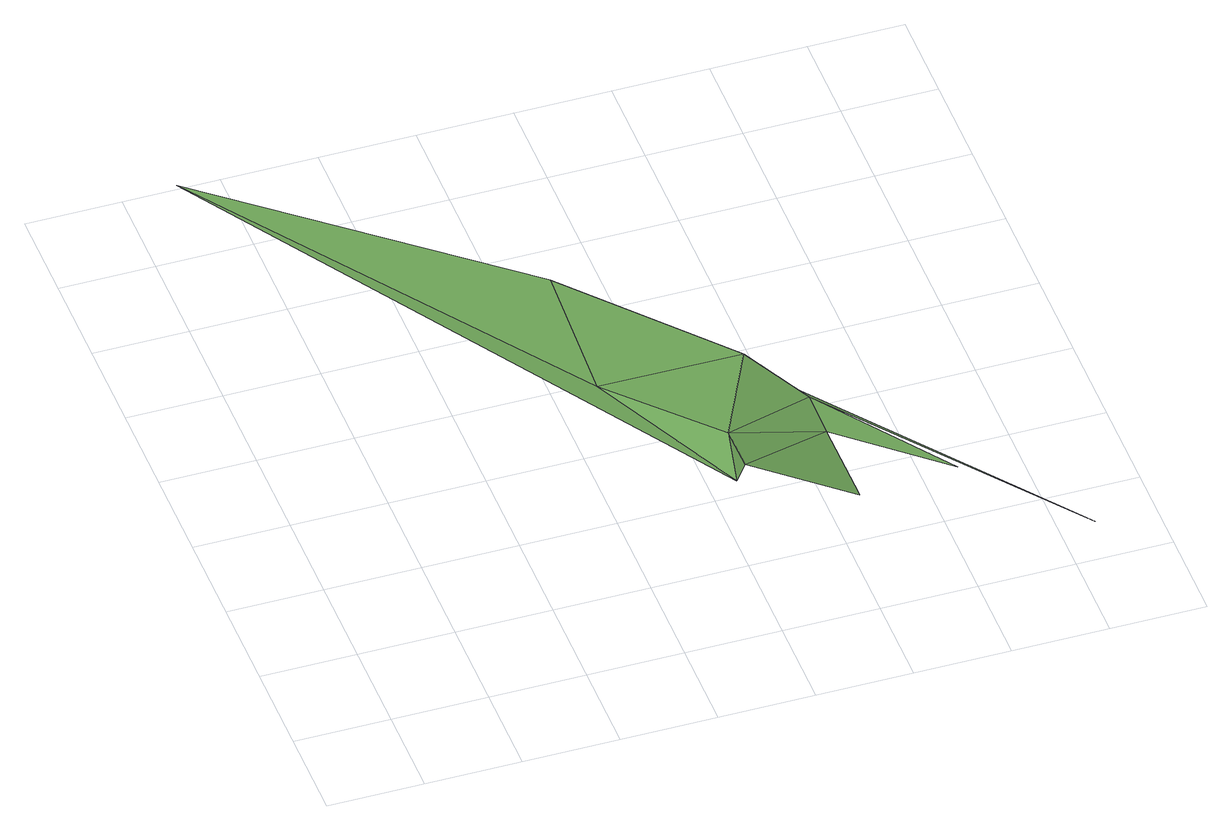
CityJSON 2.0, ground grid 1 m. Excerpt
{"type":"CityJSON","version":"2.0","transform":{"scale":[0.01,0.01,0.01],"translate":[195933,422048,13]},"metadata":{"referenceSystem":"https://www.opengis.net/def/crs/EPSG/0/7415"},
"CityObjects":{
"plantcover1":{"type":"PlantCover","attributes":{"3df_class":"Forest","bgt_fysiekvoorkomen":"groenvoorziening","bgt_status":"bestaand","identificatienamespace":"NL.IMGeo","begroeidterreindeeloptalud":"true","plus_fysiekvoorkomen":"gras- en kruidachtigen","relatievehoogteligging":0,"aantal_punten":0},"geometry":[{"type":"MultiSurface","lod":"1","boundaries":[[[0,1,2]],[[3,1,0]],[[4,0,2]],[[5,4,2]],[[0,6,3]],[[4,6,0]],[[4,5,7]],[[7,5,8]],[[6,9,3]],[[6,4,9]],[[4,7,9]],[[9,10,3]],[[7,11,9]]]}]}
},
"vertices":[
[323,328,154],[35,740,152],[418,188,122],[332,493,151],[423,228,149],[423,178,150],[473,328,153],[523,228,122],[523,128,124],[523,278,125],[738,53,91],[623,128,131]
]}
